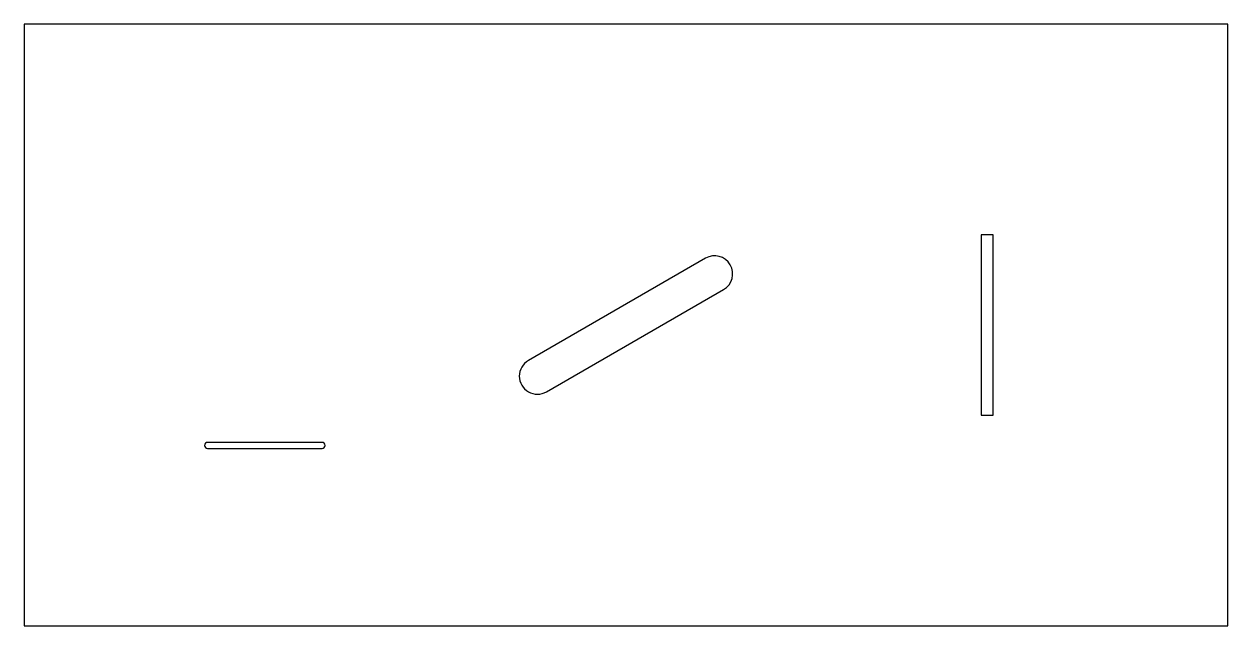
# Model space of a CAD drawing. Header units: millimetres. Extents: x 0 to 200, y 0 to 100.
import ezdxf

# ---------------------------------------------------------------- set-up
doc = ezdxf.new("R2010")
doc.units = ezdxf.units.MM

msp = doc.modelspace()

# ---------------------------------------------------------------- linework, layer by layer
for points in [[(0, 0), (200, 0), (200, 100), (0, 100)], [(161, 35), (161, 65), (159, 65), (159, 35)]]:
    msp.add_lwpolyline(points, close=True)
for points in [[(86.78, 38.9), (116.22, 55.9, 1), (113.22, 61.1), (83.78, 44.1, 1)], [(30.5, 29.5), (49.5, 29.5, 1), (49.5, 30.5), (30.5, 30.5, 1)]]:
    msp.add_lwpolyline(points, format="xyb", close=True)

doc.saveas('drawing.dxf')
